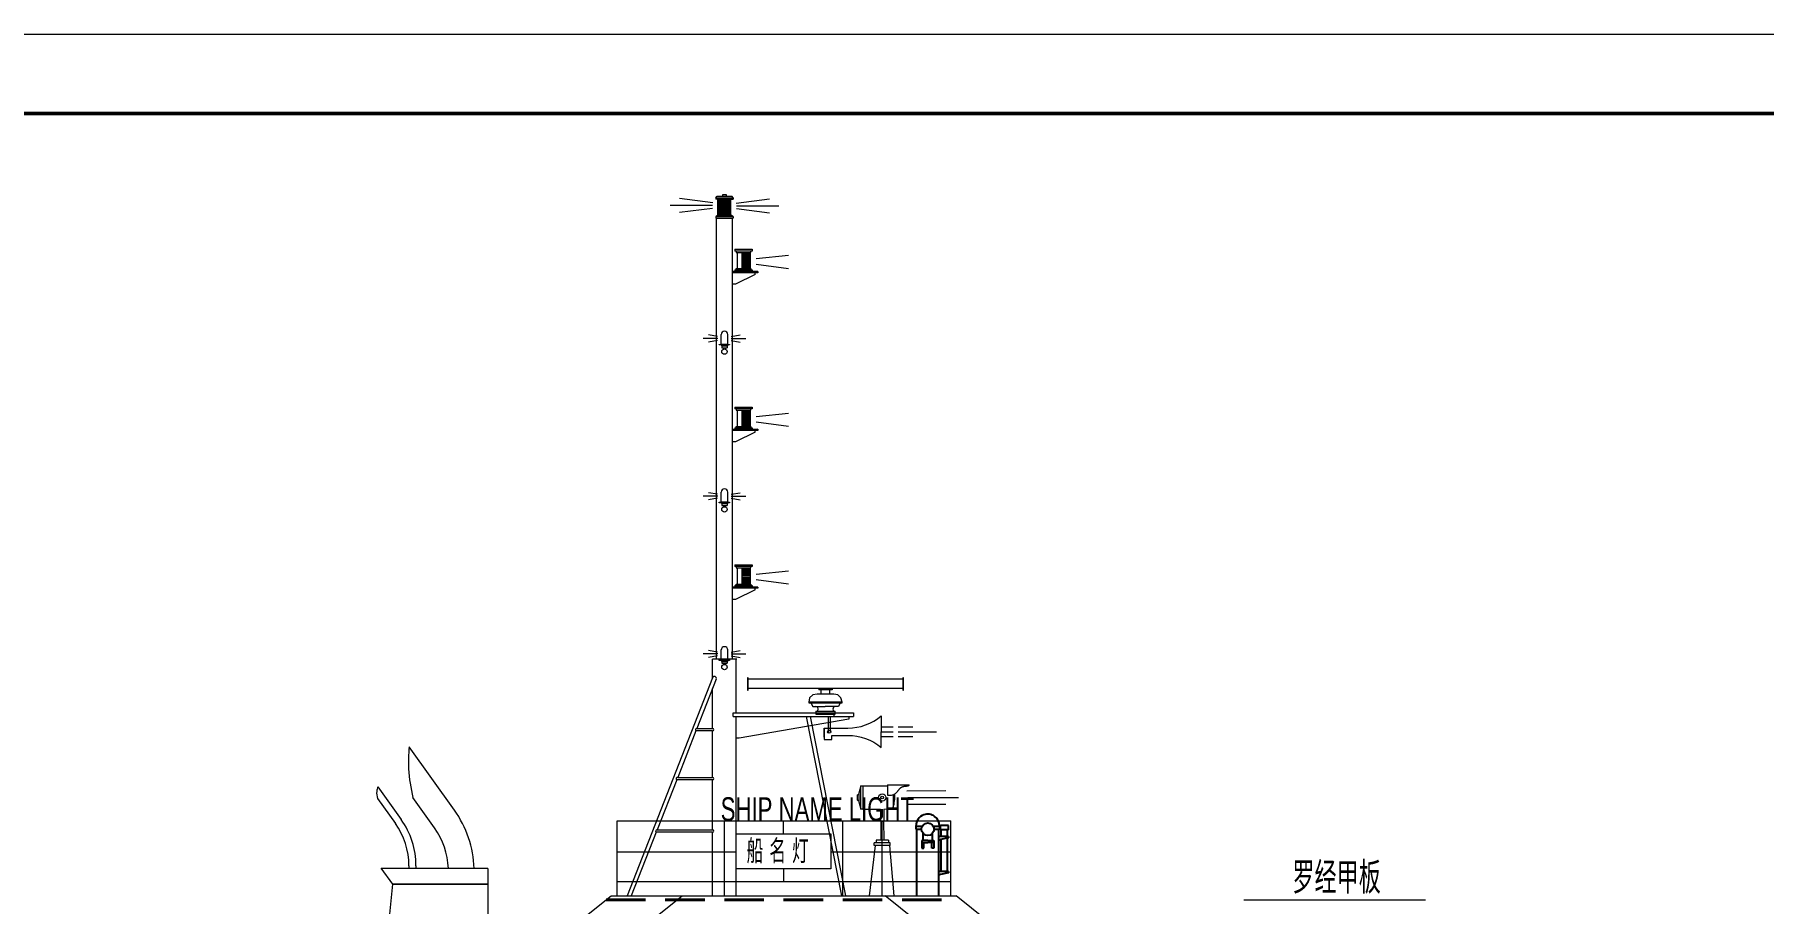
# Model space of a CAD drawing. Extents: x -550205 to -490805, y -239464 to -155364.
# Drawn here: x -523915 to -502007, y -166381 to -155364 of the extents above; entities that cross this region are included whole.
import ezdxf

# ---------------------------------------------------------------- set-up
doc = ezdxf.new("R2010")
doc.units = 0
doc.header["$LTSCALE"] = 500
doc.header["$MEASUREMENT"] = 0
doc.linetypes.add('虚线 __ __ __ __ __ __ __ __ __ __ __ __ __ _', pattern=[0.75, 0.5, -0.25])
doc.layers.get('0').update_dxf_attribs({"linetype": 'CONTINUOUS', "lineweight": 20})
for name, color, linetype, lineweight in [('1', 7, 'CONTINUOUS', 20), ('DIM', 7, 'CONTINUOUS', 20), ('图框', 3, 'CONTINUOUS', 20), ('粗虚线', 30, '虚线 __ __ __ __ __ __ __ __ __ __ __ __ __ _', 40)]:
    doc.layers.add(name, color=color, linetype=linetype, lineweight=lineweight)
doc.layers.add('at_Entity', color=7, linetype='CONTINUOUS')
doc.styles.add('中英混排2', font='romany.shx', dxfattribs={"width": 0.7, "height": 300, "bigfont": 'hztxt.shx'})

# ---------------------------------------------------------------- blocks, each defined once
blk = doc.blocks.new('B1')
at = {"layer": '图框'}
blk.add_line((0, 841), (-594, 841), dxfattribs=at)
at = {"layer": '图框', "color": 15, "lineweight": 50}
blk.add_line((-10, 831), (-569, 831), dxfattribs=at)

msp = doc.modelspace()

# ---------------------------------------------------------------- linework, layer by layer
at = {"lineweight": 13, "ltscale": 0.35}
for p, q in [((-515320.9, -157499), (-515743.2, -157442.9)), ((-515023.8, -157499.6), (-514601.2, -157445.1)), ((-515323.4, -157533.2), (-515860.3, -157531.2)), ((-515322.5, -157567.4), (-515742.6, -157620.2)), ((-515022.4, -157568), (-514602.5, -157622.3)), ((-515021.4, -157533.8), (-514484.4, -157533.8)), ((-515041.4, -158086.8), (-514821.4, -158086.8)), ((-514821.3, -158109.4), (-515041.4, -158109.4)), ((-515022.8, -158126), (-514838.9, -158126)), ((-514952.6, -158133.2), (-514849.2, -158133.2)), ((-514952.6, -158142.5), (-514849.2, -158142.5)), ((-514952.6, -158151.4), (-514849.2, -158151.4)), ((-514952.6, -158160.8), (-514849.2, -158160.8)), ((-514849.2, -158126), (-514849.2, -158331.8)), ((-514838.9, -158126), (-514838.9, -158109.4)), ((-514821.4, -158086.8), (-514821.4, -158109.4)), ((-514770.7, -158204.5), (-514359.4, -158162.3)), ((-514771.1, -158275), (-514359.4, -158328.3)), ((-515041.4, -160086.8), (-514821.4, -160086.8)), ((-514821.3, -160109.4), (-515041.4, -160109.4)), ((-515022.8, -160126), (-514838.9, -160126)), ((-514952.6, -160133.2), (-514849.2, -160133.2)), ((-514952.6, -160142.5), (-514849.2, -160142.5)), ((-514849.2, -160126), (-514849.2, -160331.8)), ((-514838.9, -160126), (-514838.9, -160109.4)), ((-514821.4, -160086.8), (-514821.4, -160109.4)), ((-514952.6, -160151.4), (-514849.2, -160151.4)), ((-514952.6, -160160.8), (-514849.2, -160160.8)), ((-514771.1, -160275), (-514359.4, -160328.3)), ((-514770.7, -160204.5), (-514359.4, -160162.3)), ((-515041.4, -162086.8), (-514821.4, -162086.8)), ((-514821.3, -162109.4), (-515041.4, -162109.4)), ((-514838.9, -162126), (-514838.9, -162109.4)), ((-514821.4, -162086.8), (-514821.4, -162109.4)), ((-515022.8, -162126), (-514838.9, -162126)), ((-514952.6, -162133.2), (-514849.2, -162133.2)), ((-514952.6, -162142.5), (-514849.2, -162142.5)), ((-514952.6, -162151.4), (-514849.2, -162151.4)), ((-514952.6, -162160.8), (-514849.2, -162160.8)), ((-514849.2, -162126), (-514849.2, -162331.8)), ((-514771.1, -162275), (-514359.4, -162328.3)), ((-514770.7, -162204.5), (-514359.4, -162162.3))]:
    msp.add_line(p, q, dxfattribs=at)
at = {"color": 0, "ltscale": 10}
for p, q in [((-515283.2, -157433.3), (-515266, -157412.7)), ((-515283.2, -157433.3), (-515283.2, -157449.2)), ((-515283.2, -157433.3), (-515063.2, -157433.3)), ((-515194.4, -157449.2), (-515283.2, -157449.2)), ((-515266, -157412.7), (-515080.3, -157412.7)), ((-515255.4, -157653.8), (-515255.4, -157449.2)), ((-515255.4, -157456.8), (-515090.9, -157456.8)), ((-515255.4, -157465.7), (-515090.9, -157465.7)), ((-515255.4, -157474.6), (-515090.9, -157474.6)), ((-515255.4, -157483.9), (-515090.9, -157483.9)), ((-515255.4, -157495.8), (-515090.9, -157495.8)), ((-515255.4, -157508.1), (-515090.9, -157508.1)), ((-515194.4, -157449.2), (-515063.2, -157449.2)), ((-515193.3, -157412.7), (-515193.3, -157390.8)), ((-515193.3, -157390.8), (-515153, -157390.8)), ((-515153, -157390.8), (-515153, -157412.7)), ((-515090.9, -157653.8), (-515090.9, -157449.2)), ((-515063.2, -157433.3), (-515080.3, -157412.7)), ((-515063.2, -157433.3), (-515063.2, -157449.2)), ((-515283.2, -157670.4), (-515283.2, -157693)), ((-515063.1, -157670.4), (-515283.2, -157670.4)), ((-515063.1, -157693), (-515283.2, -157693)), ((-515264.5, -157670.4), (-515264.5, -157653.8)), ((-515264.5, -157653.8), (-515080.7, -157653.8)), ((-515255.4, -157518.9), (-515090.9, -157518.9)), ((-515255.4, -157531), (-515090.9, -157531)), ((-515255.4, -157543.2), (-515090.9, -157543.2)), ((-515255.4, -157560.9), (-515090.9, -157560.9)), ((-515255.4, -157573.1), (-515090.9, -157573.1)), ((-515255.4, -157585.2), (-515090.9, -157585.2)), ((-515255.4, -157596), (-515090.9, -157596)), ((-515255.4, -157608.4), (-515090.9, -157608.4)), ((-515255.4, -157620.2), (-515090.9, -157620.2)), ((-515255.4, -157629.6), (-515090.9, -157629.6)), ((-515255.4, -157638.4), (-515090.9, -157638.4)), ((-515255.4, -157647.8), (-515090.9, -157647.8)), ((-515080.7, -157653.8), (-515080.7, -157670.4)), ((-515063.2, -157670.4), (-515063.2, -157693)), ((-515041.4, -158086.8), (-515041.4, -158109.4)), ((-515022.8, -158109.4), (-515022.8, -158126)), ((-515013.6, -158126), (-515013.6, -158331.8)), ((-514952.6, -158126), (-514952.6, -158331.8)), ((-515073.6, -158369.4), (-515073.6, -158384)), ((-515041.4, -158348.5), (-515041.4, -158369.4)), ((-515041.4, -158348.5), (-514821.4, -158348.5)), ((-515041.4, -158369.4), (-514821.4, -158369.4)), ((-515022.9, -158348.5), (-515022.9, -158331.8)), ((-515022.9, -158331.8), (-514839, -158331.8)), ((-514952.6, -158172.6), (-514849.2, -158172.6)), ((-514952.6, -158184.9), (-514849.2, -158184.9)), ((-514952.6, -158195.7), (-514849.2, -158195.7)), ((-514952.6, -158207.8), (-514849.2, -158207.8)), ((-514952.6, -158220), (-514849.2, -158220)), ((-514952.6, -158237.8), (-514849.2, -158237.8)), ((-514952.6, -158250), (-514849.2, -158250)), ((-514952.6, -158262.1), (-514849.2, -158262.1)), ((-514952.6, -158272.9), (-514849.2, -158272.9)), ((-514952.6, -158285.2), (-514849.2, -158285.2)), ((-514952.6, -158297), (-514849.2, -158297)), ((-514952.6, -158306.4), (-514849.2, -158306.4)), ((-514952.6, -158315.3), (-514849.2, -158315.3)), ((-514952.6, -158324.7), (-514849.2, -158324.7)), ((-514839, -158331.8), (-514839, -158348.5)), ((-514821.4, -158348.5), (-514821.4, -158369.4)), ((-514784.8, -158405.6), (-514784.8, -158384)), ((-515033.8, -158527.8), (-515073.6, -158527.8)), ((-514784.8, -158405.6), (-515033.8, -158527.8)), ((-515258.3, -159217.8), (-515442.7, -159217.8)), ((-515259, -159193.1), (-515374.5, -159172.5)), ((-515259, -159242.6), (-515374.5, -159263.2)), ((-515214.6, -159288.8), (-515214.6, -159166.6)), ((-515173.1, -159125.1), (-515173, -159125.1)), ((-515131.5, -159288.8), (-515131.5, -159166.6)), ((-515088, -159217.8), (-514903.6, -159217.8)), ((-515087.3, -159193.1), (-514971.8, -159172.5)), ((-515087.3, -159242.6), (-514971.8, -159263.2)), ((-515238.3, -159299.8), (-515238, -159293.2)), ((-515108, -159299.8), (-515238.3, -159299.8)), ((-515238, -159293.2), (-515108, -159293.2)), ((-515214.6, -159288.8), (-515219.2, -159293.2)), ((-515214.6, -159288.8), (-515131.5, -159288.8)), ((-515210, -159299.8), (-515210, -159311.4)), ((-515210, -159303), (-515136.3, -159303)), ((-515210, -159307.4), (-515136.3, -159307.4)), ((-515210, -159311.4), (-515136.3, -159311.4)), ((-515205.7, -159311.4), (-515205.7, -159334.6)), ((-515205.7, -159334.6), (-515140.5, -159334.6)), ((-515184, -159334.6), (-515184, -159350.1)), ((-515162.3, -159334.6), (-515162.3, -159350.1)), ((-515140.5, -159311.4), (-515140.5, -159334.6)), ((-515136.3, -159299.8), (-515136.3, -159311.4)), ((-515131.5, -159288.8), (-515126.8, -159293.2)), ((-515108, -159293.2), (-515108, -159299.8)), ((-515041.4, -160086.8), (-515041.4, -160109.4)), ((-515022.8, -160109.4), (-515022.8, -160126)), ((-515013.6, -160126), (-515013.6, -160331.8)), ((-514952.6, -160126), (-514952.6, -160331.8)), ((-515041.4, -160348.5), (-515041.4, -160369.4)), ((-515041.4, -160348.5), (-514821.4, -160348.5)), ((-515022.9, -160348.5), (-515022.9, -160331.8)), ((-515022.9, -160331.8), (-514839, -160331.8)), ((-514952.6, -160172.6), (-514849.2, -160172.6)), ((-514952.6, -160184.9), (-514849.2, -160184.9)), ((-514952.6, -160195.7), (-514849.2, -160195.7)), ((-514952.6, -160207.8), (-514849.2, -160207.8)), ((-514952.6, -160220), (-514849.2, -160220)), ((-514952.6, -160237.8), (-514849.2, -160237.8)), ((-514952.6, -160250), (-514849.2, -160250)), ((-514952.6, -160262.1), (-514849.2, -160262.1)), ((-514952.6, -160272.9), (-514849.2, -160272.9)), ((-514952.6, -160285.2), (-514849.2, -160285.2)), ((-514952.6, -160297), (-514849.2, -160297)), ((-514952.6, -160306.4), (-514849.2, -160306.4)), ((-514952.6, -160315.3), (-514849.2, -160315.3)), ((-514952.6, -160324.7), (-514849.2, -160324.7)), ((-514839, -160331.8), (-514839, -160348.5)), ((-514821.4, -160348.5), (-514821.4, -160369.4)), ((-515073.6, -160369.4), (-515073.6, -160384)), ((-515033.8, -160527.8), (-515073.6, -160527.8)), ((-515041.4, -160369.4), (-514821.4, -160369.4)), ((-514784.8, -160405.6), (-515033.8, -160527.8)), ((-514784.8, -160405.6), (-514784.8, -160384)), ((-515258.3, -161217.8), (-515442.7, -161217.8)), ((-515259, -161193.1), (-515374.5, -161172.5)), ((-515214.6, -161288.8), (-515214.6, -161166.6)), ((-515173.1, -161125.1), (-515173, -161125.1)), ((-515131.5, -161288.8), (-515131.5, -161166.6)), ((-515088, -161217.8), (-514903.6, -161217.8)), ((-515087.3, -161193.1), (-514971.8, -161172.5)), ((-515259, -161242.6), (-515374.5, -161263.2)), ((-515238.3, -161299.8), (-515238, -161293.2)), ((-515108, -161299.8), (-515238.3, -161299.8)), ((-515238, -161293.2), (-515108, -161293.2)), ((-515214.6, -161288.8), (-515219.2, -161293.2)), ((-515214.6, -161288.8), (-515131.5, -161288.8)), ((-515210, -161299.8), (-515210, -161311.4)), ((-515210, -161303), (-515136.3, -161303)), ((-515210, -161307.4), (-515136.3, -161307.4)), ((-515210, -161311.4), (-515136.3, -161311.4)), ((-515205.7, -161311.4), (-515205.7, -161334.6)), ((-515205.7, -161334.6), (-515140.5, -161334.6)), ((-515184, -161334.6), (-515184, -161350.1)), ((-515162.3, -161334.6), (-515162.3, -161350.1)), ((-515140.5, -161311.4), (-515140.5, -161334.6)), ((-515136.3, -161299.8), (-515136.3, -161311.4)), ((-515131.5, -161288.8), (-515126.8, -161293.2)), ((-515108, -161293.2), (-515108, -161299.8)), ((-515087.3, -161242.6), (-514971.8, -161263.2)), ((-515041.4, -162086.8), (-515041.4, -162109.4)), ((-515022.8, -162109.4), (-515022.8, -162126)), ((-515022.9, -162348.5), (-515022.9, -162331.8)), ((-515022.9, -162331.8), (-514839, -162331.8)), ((-515013.6, -162126), (-515013.6, -162331.8)), ((-514952.6, -162126), (-514952.6, -162331.8)), ((-514952.6, -162172.6), (-514849.2, -162172.6)), ((-514952.6, -162184.9), (-514849.2, -162184.9)), ((-514952.6, -162195.7), (-514849.2, -162195.7)), ((-514952.6, -162207.8), (-514849.2, -162207.8)), ((-514952.6, -162220), (-514849.2, -162220)), ((-514952.6, -162237.8), (-514849.2, -162237.8)), ((-514952.6, -162250), (-514849.2, -162250)), ((-514952.6, -162262.1), (-514849.2, -162262.1)), ((-514952.6, -162272.9), (-514849.2, -162272.9)), ((-514952.6, -162285.2), (-514849.2, -162285.2)), ((-514952.6, -162297), (-514849.2, -162297)), ((-514952.6, -162306.4), (-514849.2, -162306.4)), ((-514952.6, -162315.3), (-514849.2, -162315.3)), ((-514952.6, -162324.7), (-514849.2, -162324.7)), ((-514839, -162331.8), (-514839, -162348.5)), ((-515073.6, -162369.4), (-515073.6, -162384)), ((-515033.8, -162527.8), (-515073.6, -162527.8)), ((-515041.4, -162348.5), (-515041.4, -162369.4)), ((-515041.4, -162348.5), (-514821.4, -162348.5)), ((-515041.4, -162369.4), (-514821.4, -162369.4)), ((-514784.8, -162405.6), (-515033.8, -162527.8)), ((-514821.4, -162348.5), (-514821.4, -162369.4)), ((-514784.8, -162405.6), (-514784.8, -162384)), ((-515259, -163193.1), (-515374.5, -163172.5)), ((-515214.6, -163288.8), (-515214.6, -163166.6)), ((-515173.1, -163125.1), (-515173, -163125.1)), ((-515131.5, -163288.8), (-515131.5, -163166.6)), ((-515087.3, -163193.1), (-514971.8, -163172.5)), ((-515258.3, -163217.8), (-515442.7, -163217.8)), ((-515259, -163242.6), (-515374.5, -163263.2)), ((-515238.3, -163299.8), (-515238, -163293.2)), ((-515108, -163299.8), (-515238.3, -163299.8)), ((-515238, -163293.2), (-515108, -163293.2)), ((-515214.6, -163288.8), (-515219.2, -163293.2)), ((-515214.6, -163288.8), (-515131.5, -163288.8)), ((-515210, -163299.8), (-515210, -163311.4)), ((-515210, -163303), (-515136.3, -163303)), ((-515210, -163307.4), (-515136.3, -163307.4)), ((-515210, -163311.4), (-515136.3, -163311.4)), ((-515205.7, -163311.4), (-515205.7, -163334.6)), ((-515205.7, -163334.6), (-515140.5, -163334.6)), ((-515184, -163334.6), (-515184, -163350.1)), ((-515162.3, -163334.6), (-515162.3, -163350.1)), ((-515140.5, -163311.4), (-515140.5, -163334.6)), ((-515136.3, -163299.8), (-515136.3, -163311.4)), ((-515131.5, -163288.8), (-515126.8, -163293.2)), ((-515108, -163293.2), (-515108, -163299.8)), ((-515088, -163217.8), (-514903.6, -163217.8)), ((-515087.3, -163242.6), (-514971.8, -163263.2))]:
    msp.add_line(p, q, dxfattribs=at)
for p, q in [((-515273.1, -163284.3), (-515273.1, -157693)), ((-515273.1, -157693), (-515073.1, -157693)), ((-515073.1, -163284.3), (-515073.1, -157693)), ((-515323.1, -163518), (-515323.1, -163284.3)), ((-515018.1, -163284.3), (-515323.1, -163284.3)), ((-515023.1, -163964.3), (-515023.1, -163284.3)), ((-515323.1, -163518), (-516407.3, -166284.3)), ((-515276.6, -163536.3), (-515522.8, -164164.4)), ((-515323.1, -164164.4), (-515323.1, -163655)), ((-515064, -164011.9), (-515064, -163964.3)), ((-515023.1, -166284.3), (-515023.1, -164011.9)), ((-513597.5, -164045.9), (-514987.1, -164285.9)), ((-514138.8, -164011.9), (-513688.6, -166284.3)), ((-514087.8, -164011.9), (-513637.6, -166284.3)), ((-513597.5, -164011.9), (-513597.5, -164045.9)), ((-515534.2, -164193.7), (-515765.4, -164783.4)), ((-515323.1, -164193.7), (-515534.2, -164193.7)), ((-515522.8, -164164.4), (-515323.1, -164164.4)), ((-515323.1, -164783.4), (-515323.1, -164193.7)), ((-514987.1, -164285.9), (-515023.1, -164285.9)), ((-518595.6, -165196.9), (-519170.3, -164394.9)), ((-519566.5, -164902.5), (-519270.2, -165316)), ((-515776.9, -164812.7), (-516026.3, -165449.2)), ((-515323.1, -164812.7), (-515776.9, -164812.7)), ((-515765.4, -164783.4), (-515323.1, -164783.4)), ((-515323.1, -165449.2), (-515323.1, -164812.7)), ((-519569.7, -165050.9), (-519342.6, -165367.8)), ((-518848.2, -165422.3), (-519122.6, -165039.2)), ((-516530.6, -165334.3), (-512305.1, -165334.3)), ((-516530.6, -166284.3), (-516530.6, -165334.3)), ((-515173.1, -166284.3), (-515173.1, -165334.3)), ((-514423, -165499.6), (-514423, -165334.3)), ((-513673.1, -166284.3), (-513673.1, -165334.3)), ((-513173.1, -166284.3), (-513173.1, -165334.3)), ((-512305.1, -166284.3), (-512305.1, -165334.3)), ((-516037.8, -165478.5), (-516353.6, -166284.3)), ((-515323.1, -165478.5), (-516037.8, -165478.5)), ((-516026.3, -165449.2), (-515323.1, -165449.2)), ((-515323.1, -166284.3), (-515323.1, -165478.5)), ((-516530.6, -165724.3), (-515023.5, -165724.3)), ((-513823.2, -165724.3), (-512305.1, -165724.3)), ((-519374, -166134.4), (-519524, -165934.4)), ((-519524, -165934.4), (-518173.1, -165934.4)), ((-519170.8, -165904.7), (-519170.8, -165936.4)), ((-519081.8, -165904.7), (-519081.8, -165936.4)), ((-518173.1, -165936.4), (-518173.1, -169084.3)), ((-514423, -165941.2), (-514423, -166104.3)), ((-519673.1, -169084.3), (-519374, -166134.4)), ((-519374, -166134.4), (-518174, -166134.4)), ((-518174, -166134.4), (-519374, -166134.4)), ((-516530.6, -166104.3), (-512305.1, -166104.3)), ((-517173.1, -166734.3), (-516610.6, -166284.3)), ((-516610.6, -166284.3), (-512235.6, -166284.3)), ((-516273.1, -166734.3), (-515710.6, -166284.3)), ((-512573.1, -166734.3), (-513135.6, -166284.3)), ((-511673.1, -166734.3), (-512235.6, -166284.3)), ((-508590.2, -166334.3), (-506288.8, -166334.3))]:
    msp.add_line(p, q)
at = {"lineweight": 13}
for p, q in [((-514751.9, -158369), (-515073.6, -158369.4)), ((-514751.9, -158384), (-515073.6, -158384)), ((-514751.9, -158369), (-514751.9, -158384)), ((-514751.9, -160369), (-515073.6, -160369.4)), ((-514751.9, -160384), (-515073.6, -160384)), ((-514751.9, -160369), (-514751.9, -160384)), ((-514751.9, -162369), (-515073.6, -162369.4)), ((-514751.9, -162384), (-515073.6, -162384)), ((-514751.9, -162369), (-514751.9, -162384))]:
    msp.add_line(p, q, dxfattribs=at)
at = {"color": 0, "linetype": 'Continuous', "lineweight": 20, "ltscale": 100}
for p, q in [((-513185.4, -164003.4), (-513185.4, -164203.4)), ((-513910.2, -164157.6), (-513810.2, -164157.6)), ((-513910.2, -164203.4), (-513910.2, -164157.6)), ((-513810.2, -164157.6), (-513610.2, -164157.6)), ((-513810.2, -164157.6), (-513810.2, -164157.6))]:
    msp.add_line(p, q, dxfattribs=at)
at = {"color": 0, "lineweight": 20}
for p, q in [((-513185.4, -164143.4), (-513035.4, -164143.4)), ((-513185.4, -164203.4), (-513035.4, -164203.4)), ((-513185.4, -164263.4), (-513035.4, -164263.4)), ((-512971.8, -164143.4), (-512785.4, -164143.4)), ((-512971.8, -164203.4), (-512485.4, -164203.4)), ((-512971.8, -164263.4), (-512785.4, -164263.4))]:
    msp.add_line(p, q, dxfattribs=at)
at = {"lineweight": 20}
for p, q in [((-513444.6, -164888.9), (-513470.1, -164982.1)), ((-513419.3, -164889.3), (-513108.8, -164889)), ((-513491.6, -165005.8), (-513470.1, -164991)), ((-513491.6, -165005.8), (-513491.6, -165066.7)), ((-513491.6, -165066.7), (-513470.1, -165081.5)), ((-513470.1, -164982.1), (-513470.1, -165090.4)), ((-513470.1, -165090.4), (-513444.6, -165183.4)), ((-513419.1, -165183.4), (-513193.9, -165183.2)), ((-513071.1, -165613), (-513275.2, -165613)), ((-513275.2, -165646), (-513275.2, -165613)), ((-513095.1, -165576.5), (-513251.1, -165576.5)), ((-513251.1, -165576.5), (-513251.1, -165613)), ((-513095.1, -165576.5), (-513095.1, -165613)), ((-513071.1, -165646), (-513071.1, -165613)), ((-513263.9, -165646), (-513337.7, -166284.3)), ((-513071.1, -165646), (-513275.2, -165646)), ((-513082.4, -165646), (-513025.9, -166284.3))]:
    msp.add_line(p, q, dxfattribs=at)
at = {"color": 0, "linetype": 'Continuous', "lineweight": 20, "ltscale": 100}
for points in [[(-513860.2, -164011.9), (-513860.2, -164203.4, 1), (-513830.2, -164203.4)], [(-513910.2, -164203.4), (-513910.2, -164303.4), (-513810.2, -164303.4), (-513810.2, -164249.3), (-513610.2, -164249.3, -0.1757887), (-513185.4, -164403.4), (-513185.4, -164203.4)]]:
    msp.add_lwpolyline(points, format="xyb", dxfattribs=at)
msp.add_lwpolyline([(-513830.2, -164203.4), (-513830.2, -164011.9), (-513830.2, -164011.9)], dxfattribs=at)
msp.add_lwpolyline([(-513910.2, -164171.9), (-513910.2, -164171.9), (-513910.2, -164271.9), (-513910.2, -164271.9)], close=True, dxfattribs=at)
at = {"lineweight": 20}
msp.add_lwpolyline([(-513444.6, -164888.9), (-513419.1, -164888.9), (-513419.1, -165183.4), (-513444.6, -165183.4)], close=True, dxfattribs=at)
at = {"color": 3}
msp.add_lwpolyline([(-515022.9, -165499.6), (-513823.2, -165499.6), (-513823.2, -165939.9), (-515022.9, -165942.3)], close=True, dxfattribs=at)
for centre in [(-515173.1, -159384), (-515173.1, -161384), (-515173.1, -163384)]:
    msp.add_circle(centre, 33.9)
at = {"color": 0, "linetype": 'Continuous', "lineweight": 20, "ltscale": 100}
msp.add_circle((-513845.2, -164203.4), 20, dxfattribs=at)
at = {"color": 0, "ltscale": 10}
for centre, start, end in [((-515173.1, -159166.6), 90, 180), ((-515173, -159166.6), 0, 90), ((-515173.1, -161166.6), 90, 180), ((-515173, -161166.6), 0, 90), ((-515173.1, -163166.6), 90, 180), ((-515173, -163166.6), 0, 90)]:
    msp.add_arc(centre, 41.5, start, end, dxfattribs=at)
for centre, radius, start, end in [((-515300.2, -163527.9), 25, 340.46435, 156.73275), ((-515526.1, -164180), 16, 77.92804, 239.26906), ((-515323.1, -164179), 14.7, 270, 90), ((-515768.7, -164799), 16, 77.92804, 239.26906), ((-515323.1, -164798), 14.7, 270, 90), ((-520088.8, -165902.5), 918, 0, 35.62283), ((-520088.8, -165902.5), 1007, 0, 35.62283), ((-519684.3, -165977), 1339.3, 1.73589, 35.62283), ((-519622.4, -165977), 952.4, 2.44146, 35.62283), ((-516029.7, -165464.8), 16, 77.92804, 239.26906), ((-515323.1, -165463.9), 14.7, 270, 90)]:
    msp.add_arc(centre, radius, start, end)
at = {"color": 0, "linetype": 'Continuous', "lineweight": 20, "ltscale": 100}
msp.add_arc((-513610.2, -163495.1), 662.5, 270, 309.88034, dxfattribs=at)
for points, knots in [([(-519170.3, -164394.9), (-519175.7, -164488.5), (-519188.3, -164705.1), (-519146.4, -164918.3), (-519122.6, -165039.2)], [0, 0, 0, 0, 280.4011885, 648.3825797, 648.3825797, 648.3825797, 648.3825797]), ([(-519566.5, -164902.5), (-519572.3, -164921.6), (-519587.1, -164970.3), (-519576.2, -165020.5), (-519569.7, -165050.9)], [0, 0, 0, 0, 59.1674179, 150.5268408, 150.5268408, 150.5268408, 150.5268408])]:
    msp.add_open_spline(points, degree=3, knots=knots)
at = {"layer": '1', "linetype": 'Continuous', "lineweight": 25}
for p, q in [((-512746.1, -165399), (-512665.3, -165399)), ((-512746.1, -165399), (-512746.1, -165439.3)), ((-512527, -165399), (-512449, -165399)), ((-512446.1, -165399), (-512446.1, -165439.3)), ((-512435.9, -165446.6), (-512435.9, -165394)), ((-512333.8, -165394), (-512435.9, -165394)), ((-512333.8, -165446.6), (-512333.8, -165394)), ((-512746.1, -165439.3), (-512676.1, -165439.3)), ((-512736.1, -165831.6), (-512736.1, -165439.3)), ((-512596.1, -165581.9), (-512671.5, -165581.9)), ((-512671.5, -165581.9), (-512671.5, -165609)), ((-512671.5, -165609), (-512596.1, -165609)), ((-512671.5, -165609), (-512671.5, -165679.1)), ((-512654, -165581.9), (-512654, -165494.5)), ((-512647.6, -165679.1), (-512647.6, -165609)), ((-512596.1, -165581.9), (-512520.8, -165581.9)), ((-512520.8, -165609), (-512596.1, -165609)), ((-512544.7, -165679.1), (-512544.7, -165609)), ((-512538.3, -165581.9), (-512538.3, -165494.5)), ((-512520.8, -165581.9), (-512520.8, -165609)), ((-512520.8, -165609), (-512520.8, -165679.1)), ((-512516.1, -165439.3), (-512449.3, -165439.3)), ((-512333.5, -165530.9), (-512457, -165530.9)), ((-512456.1, -166284.3), (-512456.1, -165439.3)), ((-512333.8, -165446.6), (-512435.9, -165446.6)), ((-512333.5, -165547.4), (-512434.2, -165571.5)), ((-512424.9, -165530.9), (-512424.9, -165446.6)), ((-512424.9, -165974), (-512424.9, -165569.3)), ((-512344.9, -165530.9), (-512344.9, -165446.6)), ((-512344.9, -165974), (-512344.9, -165550.1)), ((-512333.5, -165530.9), (-512333.5, -165547.4)), ((-512736.1, -166284.3), (-512736.1, -165831.6)), ((-512671.5, -165679.1), (-512647.6, -165679.1)), ((-512520.8, -165679.1), (-512544.7, -165679.1)), ((-512333.5, -165974), (-512456.1, -165974)), ((-512450.1, -165974), (-512456.1, -165974)), ((-512333.5, -165990.5), (-512434.2, -166014.6)), ((-512333.5, -165974), (-512333.5, -165990.5))]:
    msp.add_line(p, q, dxfattribs=at)
msp.add_circle((-512596.1, -165439.3), 80, dxfattribs=at)
for centre, radius, start, end in [((-512596.1, -165399), 150, 109.81524, 180), ((-512596.1, -165399), 150, 0, 109.81524), ((-512424.9, -165610.4), 40, 103.4775, 143.00256), ((-512424.9, -166053.5), 40, 103.4775, 141.11859)]:
    msp.add_arc(centre, radius, start, end, dxfattribs=at)
at = {"layer": 'at_Entity', "color": 7, "lineweight": 20}
for p, q in [((-514880.3, -163519.8), (-514880.3, -163678.5)), ((-514872.3, -163519.8), (-514880.3, -163519.8)), ((-514872.3, -163678.5), (-514872.3, -163519.8)), ((-512912, -163535.7), (-514872.3, -163535.7)), ((-512912, -163519.8), (-512912, -163678.5)), ((-512904.1, -163519.8), (-512912, -163519.8)), ((-512904.1, -163678.5), (-512904.1, -163519.8)), ((-514880.3, -163678.5), (-514872.3, -163678.5)), ((-512912, -163654.7), (-514872.3, -163654.7)), ((-514094.6, -163773.8), (-514102.5, -163829.3)), ((-514094.6, -163773.8), (-514102.5, -163829.3)), ((-514102.5, -163829.3), (-514102.5, -163837.3)), ((-513681.9, -163829.3), (-514102.5, -163829.3)), ((-514102.5, -163829.3), (-513681.9, -163829.3)), ((-514102.5, -163829.3), (-514102.5, -163837.3)), ((-513896.2, -163829.3), (-514102.5, -163829.3)), ((-514102.5, -163837.3), (-513681.9, -163837.3)), ((-514102.5, -163837.3), (-513681.9, -163837.3)), ((-514054.9, -163734.1), (-514094.6, -163773.8)), ((-514054.9, -163734.1), (-514094.6, -163773.8)), ((-514078.7, -163837.3), (-514054.9, -163884.9)), ((-513999.3, -163726.2), (-514054.9, -163734.1)), ((-513999.3, -163726.2), (-514054.9, -163734.1)), ((-513785, -163726.2), (-513999.3, -163726.2)), ((-513785, -163726.2), (-513999.3, -163726.2)), ((-513975.5, -163654.7), (-513975.5, -163670.6)), ((-513808.9, -163670.6), (-513975.5, -163670.6)), ((-513951.7, -163670.6), (-513951.7, -163726.2)), ((-513840.6, -163670.6), (-513840.6, -163726.2)), ((-513808.9, -163654.7), (-513808.9, -163670.6)), ((-513737.4, -163734.1), (-513785, -163726.2)), ((-513737.4, -163734.1), (-513785, -163726.2)), ((-513697.7, -163773.8), (-513737.4, -163734.1)), ((-513697.7, -163773.8), (-513737.4, -163734.1)), ((-513705.7, -163837.3), (-513729.5, -163884.9)), ((-513681.9, -163829.3), (-513697.7, -163773.8)), ((-513681.9, -163829.3), (-513697.7, -163773.8)), ((-513681.9, -163837.3), (-513681.9, -163829.3)), ((-513681.9, -163837.3), (-513681.9, -163829.3)), ((-512912, -163678.5), (-512904.1, -163678.5)), ((-515064, -163964.3), (-513539, -163964.3)), ((-515064, -164011.9), (-513539, -164011.9)), ((-514054.9, -163884.9), (-513896.2, -163884.9)), ((-513991.4, -163892.8), (-514015.2, -163884.9)), ((-514015.2, -163948.4), (-513991.4, -163940.5)), ((-513769.2, -163948.4), (-514015.2, -163948.4)), ((-514015.2, -163948.4), (-514015.2, -163980.1)), ((-514015.2, -163980.1), (-513769.2, -163980.1)), ((-513983.5, -163916.6), (-513991.4, -163892.8)), ((-513991.4, -163940.5), (-513983.5, -163916.6)), ((-513729.5, -163884.9), (-513896.2, -163884.9)), ((-513793, -163892.8), (-513800.9, -163916.6)), ((-513800.9, -163916.6), (-513793, -163940.5)), ((-513769.2, -163884.9), (-513793, -163892.8)), ((-513793, -163940.5), (-513769.2, -163948.4)), ((-513785, -163964.3), (-513785, -164011.9)), ((-513769.2, -163980.1), (-513769.2, -163948.4)), ((-513539, -163964.3), (-513539, -164011.9))]:
    msp.add_line(p, q, dxfattribs=at)
at = {"layer": 'DIM'}
for p, q in [((-513108.8, -164877.2), (-512831.5, -164877)), ((-513108.8, -164877.2), (-513108.7, -165009.6)), ((-512864, -164950.7), (-512366.7, -164950.3)), ((-513035.7, -165002.1), (-513035.6, -165183.1)), ((-512863.9, -165121.2), (-512368.6, -165120.8)), ((-512850.7, -165035.9), (-512209.1, -165035.5)), ((-513193.9, -165183.2), (-513193.8, -165338.1)), ((-513193.8, -165338.1), (-513152.2, -165338.1)), ((-513190.4, -165338.1), (-513190.2, -165573.9)), ((-513155.6, -165338.1), (-513155.4, -165575)), ((-513152.4, -165183.2), (-513035.6, -165183.1)), ((-513152.4, -165183.2), (-513152.2, -165338.1))]:
    msp.add_line(p, q, dxfattribs=at)
msp.add_lwpolyline([(-513108.7, -165009.6), (-513087.9, -165009.2), (-513070.6, -165008.2), (-513056.4, -165006.6), (-513044.8, -165004.5), (-513035.3, -165002), (-513027.6, -164999.2), (-513021.2, -164996.1), (-513015.7, -164992.9), (-513010.6, -164989.5), (-513006, -164986), (-513001.7, -164982.5), (-512997.6, -164978.9), (-512993.9, -164975.3), (-512990.4, -164971.6), (-512987.1, -164967.9), (-512983.9, -164964.3), (-512980.8, -164960.6), (-512977.8, -164957), (-512974.9, -164953.4), (-512972, -164949.8), (-512969.2, -164946.2), (-512966.3, -164942.6), (-512963.4, -164938.9), (-512960.4, -164935.3), (-512957.3, -164931.6), (-512954.1, -164928), (-512950.9, -164924.4), (-512947.6, -164921), (-512944.2, -164917.6), (-512940.8, -164914.5), (-512937.3, -164911.6), (-512933.8, -164908.9), (-512930.2, -164906.6), (-512926.5, -164904.5), (-512922.8, -164902.7), (-512918.9, -164901.1), (-512914.9, -164899.8), (-512910.8, -164898.6), (-512906.5, -164897.5), (-512901.9, -164896.6), (-512897.2, -164895.7), (-512892.3, -164894.9), (-512887.2, -164894.2), (-512882, -164893.5), (-512876.8, -164892.9), (-512871.5, -164892.3), (-512866.3, -164891.6), (-512861.1, -164891), (-512856, -164890.3), (-512851.1, -164889.4), (-512846.4, -164888.4), (-512842.2, -164887.1), (-512838.5, -164885.3), (-512835.4, -164883.1), (-512833.1, -164880.4), (-512831.5, -164877)], dxfattribs=at)
for radius in [45.7, 16.8]:
    msp.add_circle((-513173.2, -165036.2), radius, dxfattribs=at)
msp.add_arc((-513423, -165036.3), 407.8, 341.81417, 5.97507, dxfattribs=at)
at = {"layer": '粗虚线', "ltscale": 2}
msp.add_line((-516673.1, -166334.3), (-512173.1, -166334.3), dxfattribs=at)

# ---------------------------------------------------------------- block references
at = {"layer": '图框', "color": 0, "xscale": 100, "yscale": 100, "zscale": 100}
msp.add_blockref('B1', (-490805.3, -239463.7), dxfattribs=at)

# ---------------------------------------------------------------- texts
at = {"color": 1, "lineweight": 20, "ltscale": 2, "style": '中英混排2', "width": 0.7}
for s, height, p in [('SHIP NAME LIGHT', 300, (-515220.4, -165334.3)), ('船 名 灯', 300, (-514891.9, -165871.2)), ('罗经甲板', 400, (-507975.5, -166256.1))]:
    msp.add_text(s, height=height, dxfattribs=at).set_placement(p)

doc.saveas('drawing.dxf')
